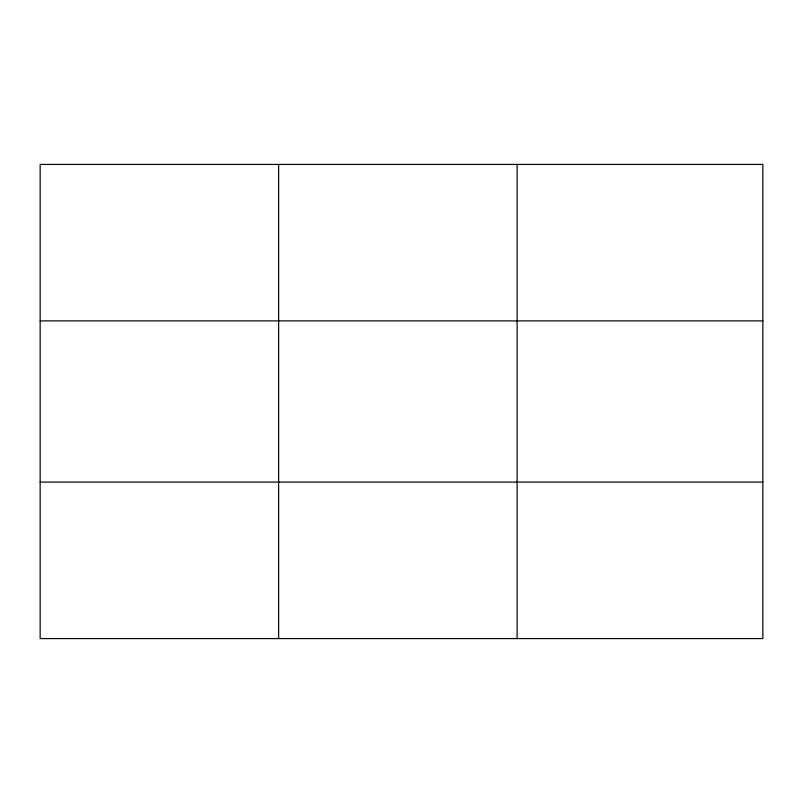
<?xml version="1.0" encoding="UTF-8"?>
<svg xmlns="http://www.w3.org/2000/svg" width="803" height="803" viewBox="0 0 803 803"><rect width="100%" height="100%" fill="white"/><g stroke="black" fill="none" stroke-linecap="round" stroke-linejoin="round"><path stroke-width="1.2" d="M278.641 164.424L278.641 638.576M517.132 164.424L517.132 638.576M762.85 320.899L762.85 164.424L40.15 164.424L40.15 638.576L762.85 638.576L762.85 320.899L40.15 320.899M40.15 482.101L762.85 482.101"/></g></svg>
